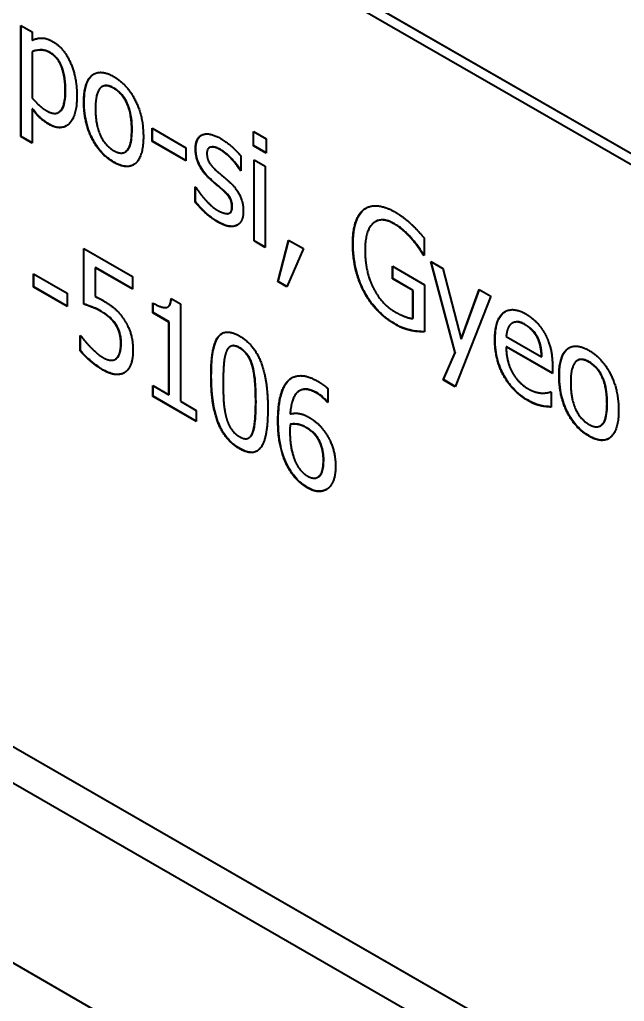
# Model space of a CAD drawing. Header units: millimetres. Extents: x 0 to 4205, y 0 to 2970.
# Drawn here: x 3782.1 to 3788.95, y 2215.21 to 2226.33 of the extents above; entities that cross this region are included whole.
import ezdxf

# ---------------------------------------------------------------- set-up
doc = ezdxf.new("R2010")
doc.units = ezdxf.units.MM
doc.header["$LTSCALE"] = 5
doc.layers.add('가시적인 것(ISO)', color=3, linetype='Continuous', lineweight=40)
doc.layers.add('가시적인 좁은 것(ISO)', color=3, linetype='Continuous', lineweight=35)

msp = doc.modelspace()

# ---------------------------------------------------------------- linework, layer by layer
at = {"layer": '가시적인 것(ISO)'}
for p, q in [((3803.309, 2216.5854), (3770.9942, 2235.1943)), ((3770.9978, 2235.1963), (3803.309, 2216.5895)), ((3803.4151, 2216.4017), (3770.8882, 2235.1327)), ((3803.0912, 2205.9601), (3754.2415, 2234.0908)), ((3754.245, 2234.0928), (3803.0918, 2205.9639)), ((3806.9541, 2201.287), (3750.3856, 2233.8627)), ((3753.9176, 2233.8685), (3803.4151, 2205.3648)), ((3782.1126, 2225.0062), (3782.1126, 2226.2653)), ((3782.1126, 2226.2653), (3782.2398, 2226.1921)), ((3782.1161, 2225.0083), (3782.1161, 2226.2633)), ((3782.2398, 2226.1921), (3782.2398, 2226.0957)), ((3782.2433, 2225.9685), (3782.2398, 2225.9665)), ((3782.2398, 2225.9665), (3782.2398, 2225.4438)), ((3783.0348, 2225.5726), (3783.0312, 2225.5706)), ((3782.2433, 2225.3206), (3782.2398, 2225.3186)), ((3782.2398, 2225.3186), (3782.2398, 2224.933)), ((3782.5426, 2225.2822), (3782.5391, 2225.2801)), ((3783.5996, 2224.9509), (3783.5996, 2225.1)), ((3783.5996, 2225.1), (3783.9812, 2224.8802)), ((3783.6031, 2224.9529), (3783.6031, 2225.0979)), ((3784.7462, 2224.9018), (3784.7462, 2225.0628)), ((3784.7462, 2225.0628), (3784.8906, 2224.9796)), ((3784.7497, 2224.9038), (3784.7497, 2225.0608)), ((3782.1161, 2225.0083), (3782.1126, 2225.0062)), ((3782.2398, 2224.933), (3782.1126, 2225.0062)), ((3782.2398, 2224.937), (3782.1161, 2225.0083)), ((3783.6031, 2224.9529), (3783.5996, 2224.9509)), ((3783.9812, 2224.7311), (3783.5996, 2224.9509)), ((3783.9812, 2224.7352), (3783.6031, 2224.9529)), ((3784.8906, 2224.9796), (3784.8906, 2224.8186)), ((3783.2964, 2224.8328), (3783.2929, 2224.8308)), ((3783.9812, 2224.8802), (3783.9812, 2224.7311)), ((3784.2504, 2224.8823), (3784.2469, 2224.8803)), ((3784.7497, 2224.9038), (3784.7462, 2224.9018)), ((3784.8906, 2224.8186), (3784.7462, 2224.9018)), ((3784.8906, 2224.8227), (3784.7497, 2224.9038)), ((3784.6052, 2224.7852), (3784.6052, 2224.6192)), ((3784.7539, 2223.8241), (3784.7539, 2224.7443)), ((3784.7539, 2224.7443), (3784.8811, 2224.671)), ((3784.7574, 2223.8261), (3784.7574, 2224.7423)), ((3784.6019, 2224.6252), (3784.5983, 2224.6232)), ((3784.6052, 2224.6192), (3784.5983, 2224.6232)), ((3784.6052, 2224.6233), (3784.6019, 2224.6252)), ((3784.8811, 2224.671), (3784.8811, 2223.7508)), ((3784.0869, 2224.2638), (3784.0869, 2224.4377)), ((3784.0869, 2224.4377), (3784.0938, 2224.4338)), ((3784.0905, 2224.2658), (3784.0905, 2224.4357)), ((3784.3947, 2224.4096), (3784.3912, 2224.4076)), ((3784.0905, 2224.2658), (3784.0869, 2224.2638)), ((3784.4818, 2224.1428), (3784.4782, 2224.1407)), ((3784.5606, 2224.0011), (3784.5571, 2223.999)), ((3786.134, 2224.0445), (3786.1304, 2224.0424)), ((3784.7574, 2223.8261), (3784.7539, 2223.8241)), ((3784.8811, 2223.7508), (3784.7539, 2223.8241)), ((3784.8811, 2223.7549), (3784.7574, 2223.8261)), ((3785.0255, 2223.3626), (3785.1441, 2223.8339)), ((3785.0291, 2223.3646), (3785.1468, 2223.8324)), ((3785.1441, 2223.8339), (3785.3135, 2223.7364)), ((3786.6827, 2223.8562), (3786.6827, 2223.6594)), ((3782.8234, 2223.1074), (3782.8234, 2223.7394)), ((3782.8234, 2223.7394), (3783.3761, 2223.4212)), ((3782.8269, 2223.1094), (3782.8269, 2223.7374)), ((3785.3135, 2223.7364), (3785.1244, 2223.3056)), ((3786.6751, 2223.6679), (3786.6715, 2223.6659)), ((3786.6827, 2223.6594), (3786.6715, 2223.6659)), ((3786.6827, 2223.6635), (3786.6751, 2223.6679)), ((3782.9567, 2223.5226), (3782.9532, 2223.5206)), ((3783.3761, 2223.2771), (3782.9532, 2223.5206)), ((3782.9532, 2223.5206), (3782.9532, 2223.1936)), ((3783.3761, 2223.2811), (3782.9567, 2223.5226)), ((3786.3217, 2223.3953), (3786.3217, 2223.5384)), ((3786.3217, 2223.5384), (3786.687, 2223.328)), ((3786.3252, 2223.3973), (3786.3252, 2223.5363)), ((3787.0317, 2222.5581), (3786.7575, 2223.5905)), ((3786.7575, 2223.5905), (3786.895, 2223.5113)), ((3787.0352, 2222.5601), (3786.7623, 2223.5878)), ((3786.895, 2223.5113), (3787.1004, 2222.7123)), ((3782.2561, 2223.3019), (3782.2561, 2223.451)), ((3782.2561, 2223.451), (3782.6377, 2223.2312)), ((3782.2597, 2223.3039), (3782.2597, 2223.4489)), ((3783.3761, 2223.4212), (3783.3761, 2223.2771)), ((3786.3252, 2223.3973), (3786.3217, 2223.3953)), ((3786.5546, 2223.2611), (3786.3217, 2223.3953)), ((3786.5582, 2223.2632), (3786.3252, 2223.3973)), ((3782.2597, 2223.3039), (3782.2561, 2223.3019)), ((3782.6377, 2223.0821), (3782.2561, 2223.3019)), ((3782.6377, 2223.0862), (3782.2597, 2223.3039)), ((3785.0291, 2223.3646), (3785.0255, 2223.3626)), ((3785.1244, 2223.3056), (3785.0255, 2223.3626)), ((3785.1258, 2223.3089), (3785.0291, 2223.3646)), ((3786.687, 2223.328), (3786.687, 2222.7924)), ((3787.1004, 2222.7123), (3787.3059, 2223.2747)), ((3787.104, 2222.7143), (3787.3082, 2223.2734)), ((3787.3059, 2223.2747), (3787.4391, 2223.198)), ((3782.6377, 2223.2312), (3782.6377, 2223.0821)), ((3783.8144, 2223.1727), (3783.9193, 2223.1123)), ((3786.5582, 2223.2632), (3786.5546, 2223.2611)), ((3786.5546, 2222.9441), (3786.5546, 2223.2611)), ((3786.5582, 2222.9462), (3786.5582, 2223.2632)), ((3787.4391, 2223.198), (3787.0325, 2222.173)), ((3782.8269, 2223.1094), (3782.8234, 2223.1074)), ((3783.6064, 2223.0093), (3783.6064, 2223.1216)), ((3783.61, 2223.0113), (3783.61, 2223.1195)), ((3783.7794, 2223.077), (3783.7759, 2223.0749)), ((3783.9193, 2223.1123), (3783.9193, 2222.0072)), ((3783.61, 2223.0113), (3783.6064, 2223.0093)), ((3783.7895, 2222.9038), (3783.6064, 2223.0093)), ((3783.7931, 2222.9059), (3783.61, 2223.0113)), ((3786.5582, 2222.9462), (3786.5546, 2222.9441)), ((3783.1914, 2222.8727), (3783.1878, 2222.8707)), ((3783.7931, 2222.9059), (3783.7895, 2222.9038)), ((3783.7895, 2222.082), (3783.7895, 2222.9038)), ((3783.7931, 2222.084), (3783.7931, 2222.9059)), ((3787.6851, 2222.8949), (3787.6815, 2222.8928)), ((3782.7822, 2222.5806), (3782.7822, 2222.7545)), ((3782.7822, 2222.7545), (3782.7916, 2222.7491)), ((3782.7857, 2222.5826), (3782.7857, 2222.7525)), ((3787.104, 2222.7143), (3787.1004, 2222.7123)), ((3787.6119, 2222.7408), (3788.0124, 2222.5101)), ((3784.4868, 2222.629), (3784.4832, 2222.6269)), ((3787.6154, 2222.6245), (3787.6119, 2222.6225)), ((3788.1362, 2222.3206), (3787.6119, 2222.6225)), ((3788.1362, 2222.3246), (3787.6154, 2222.6245)), ((3782.7857, 2222.5826), (3782.7822, 2222.5806)), ((3783.1965, 2222.4931), (3783.193, 2222.4911)), ((3786.8967, 2222.2512), (3787.0317, 2222.5581)), ((3786.9003, 2222.2533), (3787.0352, 2222.5601)), ((3787.0352, 2222.5601), (3787.0317, 2222.5581)), ((3788.0159, 2222.5121), (3788.0124, 2222.5101)), ((3783.1845, 2222.4847), (3783.181, 2222.4827)), ((3788.1362, 2222.405), (3788.1362, 2222.3206)), ((3788.4206, 2222.4712), (3788.417, 2222.4691)), ((3783.6064, 2222.0622), (3783.6064, 2222.1874)), ((3783.6064, 2222.1874), (3783.7895, 2222.082)), ((3783.61, 2222.0642), (3783.61, 2222.1854)), ((3786.9003, 2222.2533), (3786.8967, 2222.2512)), ((3787.0325, 2222.173), (3786.8967, 2222.2512)), ((3787.0338, 2222.1763), (3786.9003, 2222.2533)), ((3783.61, 2222.0642), (3783.6064, 2222.0622)), ((3784.0981, 2221.7791), (3783.6064, 2222.0622)), ((3784.0981, 2221.7831), (3783.61, 2222.0642)), ((3783.7931, 2222.084), (3783.7895, 2222.082)), ((3785.2728, 2222.1281), (3785.2693, 2222.126)), ((3785.5902, 2222.1521), (3785.5902, 2221.9941)), ((3788.1138, 2222.1148), (3788.1216, 2222.1104)), ((3788.1216, 2222.1104), (3788.1216, 2221.9414)), ((3783.9193, 2222.0072), (3784.0981, 2221.9043)), ((3785.5878, 2221.9996), (3785.5842, 2221.9975)), ((3785.5902, 2221.9941), (3785.5842, 2221.9975)), ((3785.5902, 2221.9981), (3785.5878, 2221.9996)), ((3784.0981, 2221.9043), (3784.0981, 2221.7791)), ((3785.1666, 2221.7472), (3785.163, 2221.7452)), ((3788.6823, 2221.7313), (3788.6787, 2221.7293)), ((3784.7403, 2221.6528), (3784.7367, 2221.6508)), ((3784.697, 2221.5937), (3784.6934, 2221.5916)), ((3785.4813, 2221.1498), (3785.4777, 2221.1477))]:
    msp.add_line(p, q, dxfattribs=at)
for points, degree in [([(3782.2398, 2226.0957), (3782.2871, 2226.1211), (3782.4031, 2226.1239), (3782.471, 2226.0848)], 2), ([(3782.471, 2226.0848), (3782.6016, 2226.0095), (3782.7469, 2225.6755), (3782.7469, 2225.4648)], 2), ([(3782.4401, 2225.9555), (3782.3859, 2225.9867), (3782.2853, 2225.986), (3782.2398, 2225.9665)], 2), ([(3782.6154, 2225.5226), (3782.6154, 2225.6806), (3782.5329, 2225.9021), (3782.4401, 2225.9555)], 2), ([(3782.8251, 2225.3949), (3782.8251, 2225.6255), (3783.0108, 2225.7739), (3783.1629, 2225.6863)], 2), ([(3783.1629, 2225.6863), (3783.3159, 2225.5982), (3783.4999, 2225.2379), (3783.4999, 2225.0063)], 2), ([(3782.4065, 2225.2971), (3782.5054, 2225.2401), (3782.6154, 2225.3537), (3782.6154, 2225.5226)], 2), ([(3783.1629, 2225.5532), (3783.0641, 2225.6101), (3782.9566, 2225.498), (3782.9566, 2225.3192)], 2), ([(3783.3683, 2225.0821), (3783.3683, 2225.261), (3783.2618, 2225.4962), (3783.1629, 2225.5532)], 2), ([(3782.2398, 2225.4438), (3782.2896, 2225.3862), (3782.361, 2225.3233), (3782.4065, 2225.2971)], 2), ([(3782.7469, 2225.4648), (3782.7469, 2225.2342), (3782.5664, 2225.0659), (3782.428, 2225.1456)], 2), ([(3783.1629, 2224.7144), (3783.0056, 2224.805), (3782.8251, 2225.1703), (3782.8251, 2225.3949)], 2), ([(3782.428, 2225.1456), (3782.3722, 2225.1777), (3782.2853, 2225.2595), (3782.2398, 2225.3186)], 2), ([(3782.9566, 2225.3192), (3782.9566, 2225.1453), (3783.0641, 2224.9045), (3783.1629, 2224.8476)], 2), ([(3783.1629, 2224.8476), (3783.2609, 2224.7912), (3783.3683, 2224.9052), (3783.3683, 2225.0821)], 2), ([(3783.4999, 2225.0063), (3783.4999, 2224.7738), (3783.3159, 2224.6263), (3783.1629, 2224.7144)], 2), ([(3784.0904, 2224.868), (3784.0904, 2224.9923), (3784.2442, 2225.0597), (3784.3723, 2224.9859)], 2), ([(3784.3723, 2224.9859), (3784.435, 2224.9498), (3784.5622, 2224.8388), (3784.6052, 2224.7852)], 2), ([(3784.2554, 2224.5236), (3784.1686, 2224.6044), (3784.0904, 2224.7766), (3784.0904, 2224.868)], 2), ([(3784.3697, 2224.8572), (3784.307, 2224.8934), (3784.2201, 2224.8788), (3784.2201, 2224.8142)], 2), ([(3784.5983, 2224.6232), (3784.5502, 2224.6986), (3784.4299, 2224.8226), (3784.3697, 2224.8572)], 2), ([(3784.2201, 2224.8142), (3784.2201, 2224.7555), (3784.2717, 2224.6692), (3784.3284, 2224.6186)], 2), ([(3784.3284, 2224.6186), (3784.3568, 2224.5934), (3784.4264, 2224.5354), (3784.4643, 2224.5027)], 2), ([(3784.3912, 2224.4076), (3784.3671, 2224.4294), (3784.288, 2224.4938), (3784.2554, 2224.5236)], 2), ([(3784.4643, 2224.5027), (3784.5485, 2224.4283), (3784.6327, 2224.2616), (3784.6327, 2224.1592)], 2), ([(3784.0938, 2224.4338), (3784.1101, 2224.4085), (3784.154, 2224.3454), (3784.1901, 2224.3038)], 2), ([(3784.5029, 2224.2131), (3784.5029, 2224.2687), (3784.4539, 2224.3526), (3784.3912, 2224.4076)], 2), ([(3784.1901, 2224.3038), (3784.2227, 2224.2661), (3784.3001, 2224.1937), (3784.3422, 2224.1695)], 2), ([(3784.3379, 2224.0418), (3784.2623, 2224.0853), (3784.1299, 2224.2112), (3784.0869, 2224.2638)], 2), ([(3784.3422, 2224.1695), (3784.3723, 2224.1522), (3784.4419, 2224.1299), (3784.4582, 2224.1335)], 2), ([(3784.4582, 2224.1335), (3784.4823, 2224.1385), (3784.5029, 2224.1693), (3784.5029, 2224.2131)], 2), ([(3784.6327, 2224.1592), (3784.6327, 2224.0996), (3784.594, 2224.0165), (3784.5571, 2223.999)], 2), ([(3785.873, 2223.7938), (3785.873, 2223.9418), (3785.9409, 2224.1373), (3786.0045, 2224.1841)], 2), ([(3786.0045, 2224.1841), (3786.0664, 2224.229), (3786.2461, 2224.213), (3786.3535, 2224.1511)], 2), ([(3786.0081, 2224.1862), (3786.013, 2224.1897), (3786.0181, 2224.1931), (3786.0234, 2224.1962)], 3), ([(3786.3372, 2224.0194), (3786.1919, 2224.103), (3786.0123, 2223.9402), (3786.0123, 2223.7185)], 2), ([(3786.3535, 2224.1511), (3786.4042, 2224.1219), (3786.497, 2224.0506), (3786.54, 2224.0099)], 2), ([(3784.5571, 2223.999), (3784.5167, 2223.9815), (3784.4144, 2223.9977), (3784.3379, 2224.0418)], 2), ([(3784.5669, 2224.0042), (3784.5648, 2224.0031), (3784.5627, 2224.0021), (3784.5606, 2224.0011)], 3), ([(3786.5443, 2223.8425), (3786.5031, 2223.8911), (3786.3982, 2223.9843), (3786.3372, 2224.0194)], 2), ([(3786.54, 2224.0099), (3786.5735, 2223.9787), (3786.6569, 2223.8869), (3786.6827, 2223.8562)], 2), ([(3786.6715, 2223.6659), (3786.6466, 2223.707), (3786.5924, 2223.7869), (3786.5443, 2223.8425)], 2), ([(3786.0045, 2223.24), (3785.9409, 2223.3581), (3785.873, 2223.6377), (3785.873, 2223.7938)], 2), ([(3786.0123, 2223.7185), (3786.0123, 2223.5953), (3786.0595, 2223.3833), (3786.1042, 2223.2939)], 2), ([(3786.1042, 2223.2939), (3786.1481, 2223.2051), (3786.2701, 2223.0682), (3786.3466, 2223.0241)], 2), ([(3782.9532, 2223.1936), (3782.9773, 2223.1837), (3783.0254, 2223.159), (3783.0443, 2223.1481)], 2), ([(3783.6064, 2223.1216), (3783.7104, 2223.0617), (3783.8084, 2223.0768), (3783.8144, 2223.1727)], 2), ([(3786.3518, 2222.8801), (3786.2452, 2222.9414), (3786.0681, 2223.1229), (3786.0045, 2223.24)], 2), ([(3783.022, 2223.0229), (3782.9678, 2223.054), (3782.8569, 2223.097), (3782.8234, 2223.1074)], 2), ([(3783.0443, 2223.1481), (3783.1217, 2223.1036), (3783.2291, 2223.0109), (3783.2781, 2222.937)], 2), ([(3787.4829, 2222.7077), (3787.4829, 2222.9323), (3787.6763, 2223.0872), (3787.8327, 2222.9972)], 2), ([(3783.1878, 2222.8707), (3783.1586, 2222.9183), (3783.0744, 2222.9927), (3783.022, 2223.0229)], 2), ([(3783.2781, 2222.937), (3783.3288, 2222.8621), (3783.3821, 2222.6922), (3783.3821, 2222.5809)], 2), ([(3786.3466, 2223.0241), (3786.4034, 2222.9915), (3786.5159, 2222.9465), (3786.5546, 2222.9441)], 2), ([(3787.8327, 2222.9972), (3787.9032, 2222.9566), (3788.0115, 2222.8445), (3788.0519, 2222.7686)], 2), ([(3783.2446, 2222.6611), (3783.2446, 2222.7267), (3783.2154, 2222.827), (3783.1878, 2222.8707)], 2), ([(3786.5383, 2222.8084), (3786.4884, 2222.8192), (3786.4085, 2222.8474), (3786.3518, 2222.8801)], 2), ([(3787.6746, 2222.8885), (3787.6454, 2222.8685), (3787.6161, 2222.7969), (3787.6119, 2222.7408)], 2), ([(3787.825, 2222.8744), (3787.7743, 2222.9036), (3787.703, 2222.9079), (3787.6746, 2222.8885)], 2), ([(3787.9694, 2222.7197), (3787.9471, 2222.7673), (3787.8766, 2222.8447), (3787.825, 2222.8744)], 2), ([(3782.7916, 2222.7491), (3782.8071, 2222.7262), (3782.8655, 2222.6568), (3782.9008, 2222.6206)], 2), ([(3784.2666, 2222.2942), (3784.2666, 2222.6261), (3784.4239, 2222.8426), (3784.5889, 2222.7476)], 2), ([(3784.5889, 2222.7476), (3784.7548, 2222.6521), (3784.9103, 2222.2445), (3784.9103, 2221.9245)], 2), ([(3786.687, 2222.7924), (3786.6612, 2222.7933), (3786.5753, 2222.8001), (3786.5383, 2222.8084)], 2), ([(3788.0124, 2222.5101), (3788.0107, 2222.5737), (3787.9892, 2222.6775), (3787.9694, 2222.7197)], 2), ([(3788.0519, 2222.7686), (3788.0932, 2222.6921), (3788.1362, 2222.5154), (3788.1362, 2222.405)], 2), ([(3782.9008, 2222.6206), (3782.9403, 2222.5809), (3783.0065, 2222.5239), (3783.0477, 2222.5002)], 2), ([(3783.193, 2222.4911), (3783.2179, 2222.5135), (3783.2446, 2222.5955), (3783.2446, 2222.6611)], 2), ([(3784.5889, 2222.6115), (3784.5322, 2222.6441), (3784.46, 2222.6211), (3784.4393, 2222.5684)], 2), ([(3784.7367, 2222.3991), (3784.7161, 2222.4736), (3784.6456, 2222.5788), (3784.5889, 2222.6115)], 2), ([(3787.8628, 2222.0129), (3787.6823, 2222.1168), (3787.4829, 2222.4791), (3787.4829, 2222.7077)], 2), ([(3787.6119, 2222.6225), (3787.6119, 2222.4625), (3787.7442, 2222.2163), (3787.862, 2222.1485)], 2), ([(3788.2109, 2222.2934), (3788.2109, 2222.524), (3788.3966, 2222.6725), (3788.5487, 2222.5848)], 2), ([(3783.046, 2222.3591), (3782.9738, 2222.4006), (3782.8337, 2222.5201), (3782.7822, 2222.5806)], 2), ([(3783.0477, 2222.5002), (3783.0881, 2222.4769), (3783.1655, 2222.4682), (3783.193, 2222.4911)], 2), ([(3783.1845, 2222.4847), (3783.1887, 2222.4871), (3783.1927, 2222.4899), (3783.1965, 2222.4931)], 3), ([(3783.3821, 2222.5809), (3783.3821, 2222.4925), (3783.3357, 2222.3682), (3783.2936, 2222.3368)], 2), ([(3784.4393, 2222.5684), (3784.4187, 2222.5177), (3784.4041, 2222.3353), (3784.4041, 2222.215)], 2), ([(3788.5487, 2222.5848), (3788.7017, 2222.4967), (3788.8857, 2222.1364), (3788.8857, 2221.9049)], 2), ([(3784.7728, 2222.0037), (3784.7728, 2222.1299), (3784.7565, 2222.3251), (3784.7367, 2222.3991)], 2), ([(3788.5487, 2222.4517), (3788.4499, 2222.5086), (3788.3425, 2222.3966), (3788.3425, 2222.2177)], 2), ([(3788.7542, 2221.9806), (3788.7542, 2222.1595), (3788.6476, 2222.3948), (3788.5487, 2222.4517)], 2), ([(3783.2936, 2222.3368), (3783.2506, 2222.3059), (3783.1242, 2222.314), (3783.046, 2222.3591)], 2), ([(3784.5889, 2221.4706), (3784.4221, 2221.5666), (3784.2666, 2221.9712), (3784.2666, 2222.2942)], 2), ([(3785.1347, 2222.2335), (3785.1897, 2222.2953), (3785.3625, 2222.3001), (3785.4759, 2222.2348)], 2), ([(3785.1382, 2222.2356), (3785.1518, 2222.2509), (3785.1671, 2222.2636), (3785.1839, 2222.2736)], 3), ([(3788.5487, 2221.6129), (3788.3914, 2221.7035), (3788.2109, 2222.0688), (3788.2109, 2222.2934)], 2), ([(3784.4041, 2222.215), (3784.4041, 2222.0858), (3784.417, 2221.9055), (3784.4385, 2221.8255)], 2), ([(3785.0247, 2221.7841), (3785.0247, 2221.9441), (3785.0788, 2222.1703), (3785.1347, 2222.2335)], 2), ([(3785.4759, 2222.2348), (3785.5094, 2222.2155), (3785.5679, 2222.1739), (3785.5902, 2222.1521)], 2), ([(3788.3425, 2222.2177), (3788.3425, 2222.0438), (3788.4499, 2221.803), (3788.5487, 2221.7461)], 2), ([(3785.4579, 2222.1031), (3785.3324, 2222.1754), (3785.1777, 2222.0577), (3785.163, 2221.8634)], 2), ([(3785.5842, 2221.9975), (3785.5662, 2222.0199), (3785.4974, 2222.0803), (3785.4579, 2222.1031)], 2), ([(3787.862, 2222.1485), (3787.9032, 2222.1248), (3787.984, 2222.1011), (3788.0167, 2222.1002)], 2), ([(3788.0167, 2222.1002), (3788.0511, 2222.1003), (3788.0983, 2222.1078), (3788.1138, 2222.1148)], 2), ([(3784.7367, 2221.6508), (3784.7565, 2221.7), (3784.7728, 2221.8775), (3784.7728, 2222.0037)], 2), ([(3788.0064, 2221.9561), (3787.9694, 2221.9644), (3787.9092, 2221.9862), (3787.8628, 2222.0129)], 2), ([(3788.1216, 2221.9414), (3788.0992, 2221.9434), (3788.033, 2221.9497), (3788.0064, 2221.9561)], 2), ([(3788.5487, 2221.7461), (3788.6467, 2221.6897), (3788.7542, 2221.8037), (3788.7542, 2221.9806)], 2), ([(3784.4385, 2221.8255), (3784.4582, 2221.7505), (3784.5304, 2221.6404), (3784.5889, 2221.6067)], 2), ([(3784.9103, 2221.9245), (3784.9103, 2221.5945), (3784.7531, 2221.3761), (3784.5889, 2221.4706)], 2), ([(3785.163, 2221.8634), (3785.2112, 2221.8765), (3785.3126, 2221.8628), (3785.3728, 2221.8281)], 2), ([(3785.3728, 2221.8281), (3785.4321, 2221.794), (3785.5206, 2221.7142), (3785.5687, 2221.6427)], 2), ([(3788.8857, 2221.9049), (3788.8857, 2221.6723), (3788.7017, 2221.5248), (3788.5487, 2221.6129)], 2), ([(3785.1355, 2221.2671), (3785.0831, 2221.3639), (3785.0247, 2221.6211), (3785.0247, 2221.7841)], 2), ([(3785.163, 2221.7452), (3785.1622, 2221.7278), (3785.1605, 2221.695), (3785.1605, 2221.6691)], 2), ([(3785.3427, 2221.7093), (3785.2954, 2221.7365), (3785.206, 2221.7532), (3785.163, 2221.7452)], 2), ([(3784.5889, 2221.6067), (3784.6448, 2221.5746), (3784.717, 2221.5976), (3784.7367, 2221.6508)], 2), ([(3785.1605, 2221.6691), (3785.1605, 2221.5419), (3785.2017, 2221.3622), (3785.2318, 2221.3041)], 2), ([(3785.4716, 2221.5923), (3785.445, 2221.6335), (3785.3779, 2221.689), (3785.3427, 2221.7093)], 2), ([(3785.5687, 2221.6427), (3785.6238, 2221.5604), (3785.6779, 2221.3722), (3785.6779, 2221.2668)], 2), ([(3785.5404, 2221.3391), (3785.5404, 2221.4146), (3785.5077, 2221.5358), (3785.4716, 2221.5923)], 2), ([(3785.3582, 2221.0276), (3785.2894, 2221.0672), (3785.1785, 2221.1867), (3785.1355, 2221.2671)], 2), ([(3785.2318, 2221.3041), (3785.261, 2221.2485), (3785.3229, 2221.1821), (3785.3582, 2221.1618)], 2), ([(3785.3582, 2221.1618), (3785.4398, 2221.1147), (3785.5404, 2221.1979), (3785.5404, 2221.3391)], 2), ([(3785.6779, 2221.2668), (3785.6779, 2221.1724), (3785.6263, 2221.0421), (3785.5834, 2221.0132)], 2), ([(3785.5834, 2221.0132), (3785.5378, 2220.9828), (3785.4261, 2220.9885), (3785.3582, 2221.0276)], 2)]:
    msp.add_open_spline(points, degree=degree, dxfattribs=at)
for points, knots in [([(3782.4436, 2225.9576), (3782.4256, 2225.9679), (3782.4079, 2225.9757), (3782.3726, 2225.9861), (3782.3555, 2225.9885), (3782.3255, 2225.9883), (3782.2886, 2225.9879), (3782.2433, 2225.9685)], [-0.17152763, -0.17152763, -0.17152763, -0.17152763, -0.11175625, -0.11175625, -0.05082675, -0.05082675, 0, 0, 0, 0]), ([(3782.6189, 2225.5247), (3782.6189, 2225.5684), (3782.6166, 2225.6152), (3782.6046, 2225.6998), (3782.5961, 2225.7397), (3782.5749, 2225.8022), (3782.5651, 2225.8259), (3782.5388, 2225.871), (3782.5244, 2225.8902), (3782.4877, 2225.9285), (3782.4656, 2225.9449), (3782.4436, 2225.9576)], [-0.11230213, -0.11230213, -0.11230213, -0.11230213, -0.07775255, -0.07775255, -0.05003892, -0.05003892, -0.03359246, -0.03359246, -0.01870461, -0.01870461, 0, 0, 0, 0]), ([(3782.8287, 2225.3969), (3782.8287, 2225.4442), (3782.8316, 2225.4904), (3782.8453, 2225.5698), (3782.8551, 2225.6044), (3782.8917, 2225.6796), (3782.9186, 2225.702), (3782.9401, 2225.7146)], [-0.130633279, -0.130633279, -0.130633279, -0.130633279, -0.112301904, -0.112301904, -0.09621194, -0.09621194, -0.071503758, -0.071503758, -0.071503758, -0.071503758]), ([(3782.5426, 2225.2822), (3782.5458, 2225.284), (3782.5488, 2225.286), (3782.5747, 2225.3054), (3782.5881, 2225.3312), (3782.6137, 2225.4027), (3782.6189, 2225.4644), (3782.6189, 2225.5247)], [-0.069592958, -0.069592958, -0.069592958, -0.069592958, -0.066687633, -0.066687633, -0.044220011, -0.044220011, 0, 0, 0, 0]), ([(3783.1665, 2225.5552), (3783.1505, 2225.5644), (3783.1345, 2225.5719), (3783.1043, 2225.5816), (3783.0904, 2225.584), (3783.0613, 2225.5837), (3783.0472, 2225.5798), (3783.0348, 2225.5726)], [-0.135449634, -0.135449634, -0.135449634, -0.135449634, -0.118759786, -0.118759786, -0.103264414, -0.103264414, -0.084731462, -0.084731462, -0.084731462, -0.084731462]), ([(3783.3719, 2225.0841), (3783.3719, 2225.1261), (3783.3697, 2225.1709), (3783.3586, 2225.2522), (3783.3509, 2225.2906), (3783.325, 2225.3707), (3783.3097, 2225.4008), (3783.2815, 2225.4493), (3783.2635, 2225.4736), (3783.2187, 2225.5205), (3783.1927, 2225.5401), (3783.1665, 2225.5552)], [-0.085957, -0.085957, -0.085957, -0.085957, -0.069342651, -0.069342651, -0.055924971, -0.055924971, -0.041012876, -0.041012876, -0.022285047, -0.022285047, 0, 0, 0, 0]), ([(3783.1665, 2224.7164), (3783.1421, 2224.7305), (3783.1177, 2224.7469), (3783.0715, 2224.7839), (3783.0498, 2224.804), (3782.994, 2224.8648), (3782.9634, 2224.9078), (3782.9124, 2224.9993), (3782.8842, 2225.0599), (3782.8375, 2225.2272), (3782.8287, 2225.3157), (3782.8287, 2225.3969)], [-0.23140113, -0.23140113, -0.23140113, -0.23140113, -0.19684338, -0.19684338, -0.16464808, -0.16464808, -0.11028974, -0.11028974, -0.05962156, -0.05962156, 0, 0, 0, 0]), ([(3782.4316, 2225.1476), (3782.38, 2225.1773), (3782.3479, 2225.2059), (3782.301, 2225.2501), (3782.2711, 2225.2845), (3782.2433, 2225.3206)], [-0.041749943, -0.041749943, -0.041749943, -0.041749943, -0.027813725, -0.027813725, 0, 0, 0, 0]), ([(3782.6267, 2225.1274), (3782.6259, 2225.1269), (3782.625, 2225.1265), (3782.5991, 2225.1127), (3782.5708, 2225.1066), (3782.5046, 2225.1129), (3782.4686, 2225.1263), (3782.4316, 2225.1476)], [-0.061865866, -0.061865866, -0.061865866, -0.061865866, -0.060870636, -0.060870636, -0.031433475, -0.031433475, 0, 0, 0, 0]), ([(3783.2964, 2224.8328), (3783.2999, 2224.8348), (3783.3032, 2224.837), (3783.328, 2224.8561), (3783.3411, 2224.8814), (3783.3661, 2224.9535), (3783.3719, 2225.017), (3783.3719, 2225.0841)], [-0.078555626, -0.078555626, -0.078555626, -0.078555626, -0.074774695, -0.074774695, -0.049262731, -0.049262731, 0, 0, 0, 0]), ([(3784.0939, 2224.8701), (3784.0939, 2224.8894), (3784.0953, 2224.9079), (3784.1014, 2224.9412), (3784.1059, 2224.9561), (3784.1228, 2224.9925), (3784.1382, 2225.0095), (3784.1575, 2225.0211)], [-0.173954269, -0.173954269, -0.173954269, -0.173954269, -0.147187092, -0.147187092, -0.121913703, -0.121913703, -0.077662876, -0.077662876, -0.077662876, -0.077662876]), ([(3784.2589, 2224.5256), (3784.2377, 2224.5453), (3784.2167, 2224.5671), (3784.1804, 2224.6115), (3784.1646, 2224.6338), (3784.1313, 2224.6918), (3784.119, 2224.7241), (3784.0987, 2224.7933), (3784.0939, 2224.8329), (3784.0939, 2224.8701)], [-0.073006545, -0.073006545, -0.073006545, -0.073006545, -0.058393398, -0.058393398, -0.045599787, -0.045599787, -0.027264811, -0.027264811, 0, 0, 0, 0]), ([(3784.3732, 2224.8593), (3784.3566, 2224.8689), (3784.3398, 2224.8768), (3784.3086, 2224.8869), (3784.2943, 2224.8895), (3784.2633, 2224.889), (3784.2539, 2224.8843), (3784.2504, 2224.8823)], [-0.0320028298, -0.0320028298, -0.0320028298, -0.0320028298, -0.0287897708, -0.0287897708, -0.0258587343, -0.0258587343, -0.022096769, -0.022096769, -0.022096769, -0.022096769]), ([(3784.6019, 2224.6252), (3784.5631, 2224.686), (3784.5244, 2224.731), (3784.4542, 2224.8031), (3784.4144, 2224.8356), (3784.3732, 2224.8593)], [-0.063933709, -0.063933709, -0.063933709, -0.063933709, -0.034917589, -0.034917589, 0, 0, 0, 0]), ([(3783.3896, 2224.6873), (3783.3623, 2224.6721), (3783.3312, 2224.6659), (3783.2548, 2224.6736), (3783.211, 2224.6908), (3783.1665, 2224.7164)], [-0.070120664, -0.070120664, -0.070120664, -0.070120664, -0.03775459, -0.03775459, 0, 0, 0, 0]), ([(3784.3947, 2224.4096), (3784.3697, 2224.4323), (3784.3388, 2224.4574), (3784.3071, 2224.4832), (3784.2825, 2224.5041), (3784.2589, 2224.5256)], [-0.027465829, -0.027465829, -0.027465829, -0.027465829, -0.020846565, -0.020846565, 0, 0, 0, 0]), ([(3784.5065, 2224.2151), (3784.5065, 2224.2285), (3784.5054, 2224.2428), (3784.5001, 2224.27), (3784.4963, 2224.2828), (3784.4859, 2224.3064), (3784.4792, 2224.3186), (3784.4492, 2224.3588), (3784.4232, 2224.3847), (3784.3947, 2224.4096)], [-0.078041018, -0.078041018, -0.078041018, -0.078041018, -0.057555751, -0.057555751, -0.0399582, -0.0399582, -0.024941484, -0.024941484, 0, 0, 0, 0]), ([(3784.3414, 2224.0438), (3784.2677, 2224.0862), (3784.2187, 2224.1322), (3784.1634, 2224.1848), (3784.1238, 2224.2251), (3784.0905, 2224.2658)], [-0.049473729, -0.049473729, -0.049473729, -0.049473729, -0.032416686, -0.032416686, 0, 0, 0, 0]), ([(3784.4818, 2224.1428), (3784.4836, 2224.1438), (3784.4853, 2224.1449), (3784.4953, 2224.1526), (3784.4986, 2224.1598), (3784.5048, 2224.1765), (3784.5065, 2224.1946), (3784.5065, 2224.2151)], [-0.021386251, -0.021386251, -0.021386251, -0.021386251, -0.020340377, -0.020340377, -0.015008885, -0.015008885, 0, 0, 0, 0]), ([(3785.8766, 2223.7958), (3785.8766, 2223.9283), (3785.8969, 2224.0087), (3785.9386, 2224.1136), (3785.9682, 2224.1568), (3786.0081, 2224.1862)], [-0.10101227, -0.10101227, -0.10101227, -0.10101227, -0.05123062, -0.05123062, 0, 0, 0, 0]), ([(3786.3407, 2224.0214), (3786.3195, 2224.0337), (3786.2983, 2224.0437), (3786.2577, 2224.0578), (3786.2385, 2224.0621), (3786.1875, 2224.0657), (3786.159, 2224.0589), (3786.134, 2224.0445)], [-0.23195822, -0.23195822, -0.23195822, -0.23195822, -0.20032376, -0.20032376, -0.17026208, -0.17026208, -0.11748226, -0.11748226, -0.11748226, -0.11748226]), ([(3784.5606, 2224.0011), (3784.5229, 2223.9847), (3784.4873, 2223.9888), (3784.4312, 2223.9977), (3784.3865, 2224.0179), (3784.3414, 2224.0438)], [-0.05651006, -0.05651006, -0.05651006, -0.05651006, -0.038200239, -0.038200239, 0, 0, 0, 0]), ([(3786.5478, 2223.8445), (3786.5073, 2223.8923), (3786.469, 2223.9265), (3786.4172, 2223.9725), (3786.379, 2223.9994), (3786.3407, 2224.0214)], [-0.045506647, -0.045506647, -0.045506647, -0.045506647, -0.03248246, -0.03248246, 0, 0, 0, 0]), ([(3786.6751, 2223.6679), (3786.6584, 2223.6954), (3786.641, 2223.7225), (3786.6024, 2223.7796), (3786.5749, 2223.8132), (3786.5478, 2223.8445)], [-0.04799963, -0.04799963, -0.04799963, -0.04799963, -0.025696887, -0.025696887, 0, 0, 0, 0]), ([(3786.0081, 2223.2421), (3785.9863, 2223.2824), (3785.9677, 2223.3237), (3785.9321, 2223.418), (3785.9191, 2223.4647), (3785.8856, 2223.6027), (3785.8766, 2223.703), (3785.8766, 2223.7958)], [-0.11021437, -0.11021437, -0.11021437, -0.11021437, -0.09151625, -0.09151625, -0.06812944, -0.06812944, 0, 0, 0, 0]), ([(3783.7794, 2223.077), (3783.7894, 2223.0827), (3783.797, 2223.0921), (3783.8116, 2223.1221), (3783.8159, 2223.1462), (3783.8177, 2223.1708)], [-0.031759904, -0.031759904, -0.031759904, -0.031759904, -0.019787432, -0.019787432, -0.000996371, -0.000996371, -0.000996371, -0.000996371]), ([(3786.3553, 2222.8821), (3786.3164, 2222.9045), (3786.2775, 2222.9309), (3786.2038, 2222.9908), (3786.1684, 2223.024), (3786.0867, 2223.1149), (3786.0443, 2223.1754), (3786.0081, 2223.2421)], [-0.10944415, -0.10944415, -0.10944415, -0.10944415, -0.07640862, -0.07640862, -0.04556153, -0.04556153, 0, 0, 0, 0]), ([(3783.0255, 2223.0249), (3782.972, 2223.0557), (3782.9308, 2223.0718), (3782.8885, 2223.0882), (3782.8543, 2223.101), (3782.8269, 2223.1094)], [-0.036824367, -0.036824367, -0.036824367, -0.036824367, -0.023837502, -0.023837502, 0, 0, 0, 0]), ([(3783.1914, 2222.8727), (3783.1815, 2222.8888), (3783.1707, 2222.9037), (3783.142, 2222.9379), (3783.1269, 2222.9515), (3783.0894, 2222.9845), (3783.0571, 2223.0067), (3783.0255, 2223.0249)], [-0.037055496, -0.037055496, -0.037055496, -0.037055496, -0.032872752, -0.032872752, -0.026854879, -0.026854879, 0, 0, 0, 0]), ([(3787.4865, 2222.7097), (3787.4865, 2222.7562), (3787.4896, 2222.8012), (3787.5038, 2222.8795), (3787.5141, 2222.9135), (3787.5512, 2222.9869), (3787.5787, 2223.0112), (3787.603, 2223.0255)], [-0.142102169, -0.142102169, -0.142102169, -0.142102169, -0.120994397, -0.120994397, -0.10207716, -0.10207716, -0.073786211, -0.073786211, -0.073786211, -0.073786211]), ([(3783.2481, 2222.6632), (3783.2481, 2222.6862), (3783.2468, 2222.7109), (3783.2402, 2222.7536), (3783.2358, 2222.774), (3783.2185, 2222.8236), (3783.2065, 2222.8487), (3783.1914, 2222.8727)], [-0.054055121, -0.054055121, -0.054055121, -0.054055121, -0.032612971, -0.032612971, -0.017068778, -0.017068778, 0, 0, 0, 0]), ([(3786.5418, 2222.8105), (3786.5123, 2222.8169), (3786.4824, 2222.8247), (3786.4212, 2222.8462), (3786.3866, 2222.8641), (3786.3553, 2222.8821)], [-0.052719342, -0.052719342, -0.052719342, -0.052719342, -0.026565582, -0.026565582, 0, 0, 0, 0]), ([(3787.8285, 2222.8764), (3787.8124, 2222.8857), (3787.796, 2222.8938), (3787.7607, 2222.9063), (3787.7476, 2222.9076), (3787.7192, 2222.9088), (3787.7011, 2222.9041), (3787.6851, 2222.8949)], [-0.03522729, -0.03522729, -0.03522729, -0.03522729, -0.029351814, -0.029351814, -0.022122174, -0.022122174, -0.002845679, -0.002845679, -0.002845679, -0.002845679]), ([(3787.973, 2222.7217), (3787.9651, 2222.7385), (3787.9559, 2222.7546), (3787.9327, 2222.7887), (3787.9201, 2222.8033), (3787.8851, 2222.8399), (3787.8561, 2222.8606), (3787.8285, 2222.8764)], [-0.039040794, -0.039040794, -0.039040794, -0.039040794, -0.032011871, -0.032011871, -0.023411559, -0.023411559, 0, 0, 0, 0]), ([(3784.2701, 2222.2963), (3784.2701, 2222.3782), (3784.2737, 2222.4626), (3784.293, 2222.6), (3784.3077, 2222.6635), (3784.345, 2222.7336), (3784.3634, 2222.7598), (3784.3915, 2222.7767)], [-0.25372245, -0.25372245, -0.25372245, -0.25372245, -0.16827012, -0.16827012, -0.09720122, -0.09720122, -0.0630639, -0.0630639, -0.0630639, -0.0630639]), ([(3786.687, 2222.7945), (3786.6608, 2222.7956), (3786.6296, 2222.7981), (3786.5959, 2222.8008), (3786.5688, 2222.8044), (3786.5418, 2222.8105)], [-0.031130006, -0.031130006, -0.031130006, -0.031130006, -0.023880899, -0.023880899, 0, 0, 0, 0]), ([(3788.0159, 2222.5121), (3788.0147, 2222.559), (3788.0098, 2222.6017), (3787.9941, 2222.668), (3787.9853, 2222.6953), (3787.973, 2222.7217)], [-0.044077692, -0.044077692, -0.044077692, -0.044077692, -0.01765231, -0.01765231, 0, 0, 0, 0]), ([(3783.1965, 2222.4931), (3783.2181, 2222.5125), (3783.2291, 2222.5391), (3783.2447, 2222.5872), (3783.2481, 2222.6251), (3783.2481, 2222.6632)], [-0.043880845, -0.043880845, -0.043880845, -0.043880845, -0.027959636, -0.027959636, 0, 0, 0, 0]), ([(3784.5924, 2222.6135), (3784.5795, 2222.6209), (3784.5666, 2222.6271), (3784.5425, 2222.6352), (3784.5314, 2222.6375), (3784.5122, 2222.6378), (3784.4998, 2222.6365), (3784.4868, 2222.629)], [-0.083781993, -0.083781993, -0.083781993, -0.083781993, -0.061391392, -0.061391392, -0.041107784, -0.041107784, -0.024172727, -0.024172727, -0.024172727, -0.024172727]), ([(3784.7403, 2222.4011), (3784.7348, 2222.4207), (3784.7283, 2222.4406), (3784.713, 2222.4777), (3784.7047, 2222.4949), (3784.6816, 2222.5341), (3784.6681, 2222.5513), (3784.6347, 2222.5858), (3784.6135, 2222.6014), (3784.5924, 2222.6135)], [-0.049987029, -0.049987029, -0.049987029, -0.049987029, -0.039663553, -0.039663553, -0.030458641, -0.030458641, -0.01784843, -0.01784843, 0, 0, 0, 0]), ([(3787.8664, 2222.0149), (3787.8348, 2222.0331), (3787.803, 2222.0543), (3787.7437, 2222.1013), (3787.7162, 2222.1266), (3787.6515, 2222.1969), (3787.6176, 2222.2437), (3787.5659, 2222.3362), (3787.5388, 2222.3929), (3787.4947, 2222.5514), (3787.4865, 2222.634), (3787.4865, 2222.7097)], [-0.25738, -0.25738, -0.25738, -0.25738, -0.21017408, -0.21017408, -0.16738097, -0.16738097, -0.10452781, -0.10452781, -0.05555741, -0.05555741, 0, 0, 0, 0]), ([(3788.2145, 2222.2954), (3788.2145, 2222.3427), (3788.2174, 2222.3889), (3788.2311, 2222.4683), (3788.2409, 2222.5029), (3788.2775, 2222.5782), (3788.3045, 2222.6005), (3788.3259, 2222.6131)], [-0.130633279, -0.130633279, -0.130633279, -0.130633279, -0.112301904, -0.112301904, -0.09621194, -0.09621194, -0.071503758, -0.071503758, -0.071503758, -0.071503758]), ([(3783.0496, 2222.3611), (3782.9831, 2222.3994), (3782.9329, 2222.4406), (3782.8658, 2222.4978), (3782.8237, 2222.5381), (3782.7857, 2222.5826)], [-0.05861252, -0.05861252, -0.05861252, -0.05861252, -0.036269509, -0.036269509, 0, 0, 0, 0]), ([(3784.7764, 2222.0057), (3784.7764, 2222.0767), (3784.7744, 2222.1551), (3784.7653, 2222.2636), (3784.7587, 2222.3322), (3784.7403, 2222.4011)], [-0.14536693, -0.14536693, -0.14536693, -0.14536693, -0.04560659, -0.04560659, 0, 0, 0, 0]), ([(3788.5523, 2222.4537), (3788.5363, 2222.4629), (3788.5203, 2222.4704), (3788.4901, 2222.4801), (3788.4762, 2222.4825), (3788.4471, 2222.4822), (3788.433, 2222.4783), (3788.4206, 2222.4712)], [-0.135449634, -0.135449634, -0.135449634, -0.135449634, -0.118759786, -0.118759786, -0.103264414, -0.103264414, -0.084731462, -0.084731462, -0.084731462, -0.084731462]), ([(3788.7577, 2221.9826), (3788.7577, 2222.0246), (3788.7555, 2222.0695), (3788.7444, 2222.1507), (3788.7367, 2222.1891), (3788.7108, 2222.2692), (3788.6955, 2222.2993), (3788.6673, 2222.3478), (3788.6493, 2222.3721), (3788.6045, 2222.419), (3788.5785, 2222.4386), (3788.5523, 2222.4537)], [-0.085957, -0.085957, -0.085957, -0.085957, -0.069342651, -0.069342651, -0.055924971, -0.055924971, -0.041012876, -0.041012876, -0.022285047, -0.022285047, 0, 0, 0, 0]), ([(3783.2836, 2222.3302), (3783.2721, 2222.3238), (3783.2597, 2222.3191), (3783.2221, 2222.3103), (3783.1996, 2222.3111), (3783.1418, 2222.3166), (3783.0961, 2222.3343), (3783.0496, 2222.3611)], [-0.060481597, -0.060481597, -0.060481597, -0.060481597, -0.053074983, -0.053074983, -0.039474073, -0.039474073, 0, 0, 0, 0]), ([(3784.5924, 2221.4726), (3784.5678, 2221.4868), (3784.5432, 2221.5035), (3784.4972, 2221.5417), (3784.4759, 2221.5624), (3784.4263, 2221.6202), (3784.4011, 2221.6584), (3784.3621, 2221.7338), (3784.3372, 2221.789), (3784.2809, 2222.0078), (3784.2701, 2222.1568), (3784.2701, 2222.2963)], [-0.35748213, -0.35748213, -0.35748213, -0.35748213, -0.29906856, -0.29906856, -0.2453836, -0.2453836, -0.16672267, -0.16672267, -0.10232463, -0.10232463, 0, 0, 0, 0]), ([(3788.5523, 2221.615), (3788.5279, 2221.629), (3788.5035, 2221.6454), (3788.4573, 2221.6825), (3788.4356, 2221.7026), (3788.3798, 2221.7633), (3788.3492, 2221.8063), (3788.2982, 2221.8978), (3788.27, 2221.9584), (3788.2233, 2222.1257), (3788.2145, 2222.2142), (3788.2145, 2222.2954)], [-0.23140113, -0.23140113, -0.23140113, -0.23140113, -0.19684338, -0.19684338, -0.16464808, -0.16464808, -0.11028974, -0.11028974, -0.05962156, -0.05962156, 0, 0, 0, 0]), ([(3785.0282, 2221.7861), (3785.0282, 2221.9176), (3785.0418, 2222.0055), (3785.0737, 2222.1332), (3785.0997, 2222.192), (3785.1382, 2222.2356)], [-0.11061014, -0.11061014, -0.11061014, -0.11061014, -0.05830208, -0.05830208, 0, 0, 0, 0]), ([(3785.4614, 2222.1051), (3785.4268, 2222.1251), (3785.3926, 2222.1388), (3785.3293, 2222.1477), (3785.302, 2222.1433), (3785.2762, 2222.13), (3785.2745, 2222.129), (3785.2728, 2222.1281)], [-0.115674182, -0.115674182, -0.115674182, -0.115674182, -0.097099689, -0.097099689, -0.079394737, -0.079394737, -0.078111531, -0.078111531, -0.078111531, -0.078111531]), ([(3785.5878, 2221.9996), (3785.57, 2222.0215), (3785.5444, 2222.0441), (3785.5112, 2222.0733), (3785.4863, 2222.0908), (3785.4614, 2222.1051)], [-0.029147963, -0.029147963, -0.029147963, -0.029147963, -0.021160438, -0.021160438, 0, 0, 0, 0]), ([(3784.7403, 2221.6528), (3784.7557, 2221.6914), (3784.7638, 2221.7431), (3784.7712, 2221.8231), (3784.7764, 2221.8883), (3784.7764, 2222.0057)], [-0.21332504, -0.21332504, -0.21332504, -0.21332504, -0.08615013, -0.08615013, 0, 0, 0, 0]), ([(3788.0099, 2221.9581), (3787.9879, 2221.9631), (3787.9655, 2221.9691), (3787.9189, 2221.986), (3787.8906, 2222.001), (3787.8664, 2222.0149)], [-0.03994906, -0.03994906, -0.03994906, -0.03994906, -0.020532882, -0.020532882, 0, 0, 0, 0]), ([(3788.1216, 2221.9438), (3788.0996, 2221.9457), (3788.0762, 2221.9479), (3788.0505, 2221.9504), (3788.0299, 2221.9533), (3788.0099, 2221.9581)], [-0.023674926, -0.023674926, -0.023674926, -0.023674926, -0.017626994, -0.017626994, 0, 0, 0, 0]), ([(3788.6823, 2221.7313), (3788.6857, 2221.7333), (3788.689, 2221.7355), (3788.7138, 2221.7546), (3788.7269, 2221.7799), (3788.7519, 2221.8521), (3788.7577, 2221.9155), (3788.7577, 2221.9826)], [-0.078555626, -0.078555626, -0.078555626, -0.078555626, -0.074774695, -0.074774695, -0.049262731, -0.049262731, 0, 0, 0, 0]), ([(3785.1391, 2221.2691), (3785.1206, 2221.3032), (3785.1053, 2221.3385), (3785.0746, 2221.4233), (3785.0635, 2221.4677), (3785.0349, 2221.5938), (3785.0282, 2221.6963), (3785.0282, 2221.7861)], [-0.09652593, -0.09652593, -0.09652593, -0.09652593, -0.083761151, -0.083761151, -0.065951771, -0.065951771, 0, 0, 0, 0]), ([(3785.3462, 2221.7113), (3785.3147, 2221.7295), (3785.2841, 2221.7413), (3785.2342, 2221.7506), (3785.2038, 2221.7542), (3785.1666, 2221.7472)], [-0.094016151, -0.094016151, -0.094016151, -0.094016151, -0.037802947, -0.037802947, 0, 0, 0, 0]), ([(3785.4752, 2221.5944), (3785.4664, 2221.6078), (3785.457, 2221.6205), (3785.4366, 2221.6438), (3785.426, 2221.6541), (3785.3925, 2221.6819), (3785.3693, 2221.6981), (3785.3462, 2221.7113)], [-0.038809244, -0.038809244, -0.038809244, -0.038809244, -0.029151954, -0.029151954, -0.019558419, -0.019558419, 0, 0, 0, 0]), ([(3784.697, 2221.5937), (3784.6994, 2221.5951), (3784.7019, 2221.5967), (3784.7206, 2221.611), (3784.732, 2221.6306), (3784.7403, 2221.6528)], [-0.024207536, -0.024207536, -0.024207536, -0.024207536, -0.02098571, -0.02098571, 0, 0, 0, 0]), ([(3788.7754, 2221.5858), (3788.7482, 2221.5706), (3788.717, 2221.5644), (3788.6406, 2221.5721), (3788.5968, 2221.5893), (3788.5523, 2221.615)], [-0.070120664, -0.070120664, -0.070120664, -0.070120664, -0.03775459, -0.03775459, 0, 0, 0, 0]), ([(3785.5439, 2221.3411), (3785.5439, 2221.3687), (3785.5423, 2221.3982), (3785.5329, 2221.4605), (3785.5258, 2221.4854), (3785.5084, 2221.5355), (3785.4936, 2221.5655), (3785.4752, 2221.5944)], [-0.044194226, -0.044194226, -0.044194226, -0.044194226, -0.03290891, -0.03290891, -0.020560179, -0.020560179, 0, 0, 0, 0]), ([(3784.7882, 2221.4441), (3784.7652, 2221.4314), (3784.7388, 2221.4265), (3784.672, 2221.4337), (3784.6323, 2221.4496), (3784.5924, 2221.4726)], [-0.06119557, -0.06119557, -0.06119557, -0.06119557, -0.03386925, -0.03386925, 0, 0, 0, 0]), ([(3785.3617, 2221.0296), (3785.338, 2221.0433), (3785.3143, 2221.0594), (3785.2693, 2221.0963), (3785.2484, 2221.1164), (3785.194, 2221.178), (3785.1644, 2221.2217), (3785.1391, 2221.2691)], [-0.071432229, -0.071432229, -0.071432229, -0.071432229, -0.051225399, -0.051225399, -0.03230499, -0.03230499, 0, 0, 0, 0]), ([(3785.4813, 2221.1498), (3785.4838, 2221.1512), (3785.4863, 2221.1528), (3785.5005, 2221.1631), (3785.5152, 2221.178), (3785.5397, 2221.2464), (3785.5439, 2221.2941), (3785.5439, 2221.3411)], [-0.06985866, -0.06985866, -0.06985866, -0.06985866, -0.063867786, -0.063867786, -0.034485406, -0.034485406, 0, 0, 0, 0]), ([(3785.5753, 2221.0081), (3785.5628, 2221.0011), (3785.5495, 2220.9957), (3785.5113, 2220.9863), (3785.4906, 2220.987), (3785.4406, 2220.9918), (3785.4016, 2221.0066), (3785.3617, 2221.0296)], [-0.053121656, -0.053121656, -0.053121656, -0.053121656, -0.045920819, -0.045920819, -0.03388932, -0.03388932, 0, 0, 0, 0])]:
    msp.add_open_spline(points, degree=3, knots=knots, dxfattribs=at)
at = {"layer": '가시적인 좁은 것(ISO)'}
for p, q in [((3782.4436, 2225.9576), (3782.4401, 2225.9555)), ((3782.6189, 2225.5247), (3782.6154, 2225.5226)), ((3783.1665, 2225.5552), (3783.1629, 2225.5532)), ((3782.8287, 2225.3969), (3782.8251, 2225.3949)), ((3782.4316, 2225.1476), (3782.428, 2225.1456)), ((3783.3719, 2225.0841), (3783.3683, 2225.0821)), ((3784.0939, 2224.8701), (3784.0904, 2224.868)), ((3784.3732, 2224.8593), (3784.3697, 2224.8572)), ((3783.1665, 2224.7164), (3783.1629, 2224.7144)), ((3784.2589, 2224.5256), (3784.2554, 2224.5236)), ((3784.5065, 2224.2151), (3784.5029, 2224.2131)), ((3786.0081, 2224.1862), (3786.0045, 2224.1841)), ((3784.3414, 2224.0438), (3784.3379, 2224.0418)), ((3786.3407, 2224.0214), (3786.3372, 2224.0194)), ((3786.5478, 2223.8445), (3786.5443, 2223.8425)), ((3785.8766, 2223.7958), (3785.873, 2223.7938)), ((3786.0081, 2223.2421), (3786.0045, 2223.24)), ((3783.0255, 2223.0249), (3783.022, 2223.0229)), ((3786.3553, 2222.8821), (3786.3518, 2222.8801)), ((3787.8285, 2222.8764), (3787.825, 2222.8744)), ((3786.5418, 2222.8105), (3786.5383, 2222.8084)), ((3787.973, 2222.7217), (3787.9694, 2222.7197)), ((3783.2481, 2222.6632), (3783.2446, 2222.6611)), ((3784.5924, 2222.6135), (3784.5889, 2222.6115)), ((3787.4865, 2222.7097), (3787.4829, 2222.7077)), ((3784.7403, 2222.4011), (3784.7367, 2222.3991)), ((3788.5523, 2222.4537), (3788.5487, 2222.4517)), ((3783.0496, 2222.3611), (3783.046, 2222.3591)), ((3784.2701, 2222.2963), (3784.2666, 2222.2942)), ((3788.2145, 2222.2954), (3788.2109, 2222.2934)), ((3785.1382, 2222.2356), (3785.1347, 2222.2335)), ((3785.4614, 2222.1051), (3785.4579, 2222.1031)), ((3784.7764, 2222.0057), (3784.7728, 2222.0037)), ((3787.8664, 2222.0149), (3787.8628, 2222.0129)), ((3788.0099, 2221.9581), (3788.0064, 2221.9561)), ((3788.7577, 2221.9826), (3788.7542, 2221.9806)), ((3785.0282, 2221.7861), (3785.0247, 2221.7841)), ((3785.3462, 2221.7113), (3785.3427, 2221.7093)), ((3788.5523, 2221.615), (3788.5487, 2221.6129)), ((3785.4752, 2221.5944), (3785.4716, 2221.5923)), ((3784.5924, 2221.4726), (3784.5889, 2221.4706)), ((3785.1391, 2221.2691), (3785.1355, 2221.2671)), ((3785.5439, 2221.3411), (3785.5404, 2221.3391)), ((3785.3617, 2221.0296), (3785.3582, 2221.0276))]:
    msp.add_line(p, q, dxfattribs=at)

doc.saveas('drawing.dxf')
